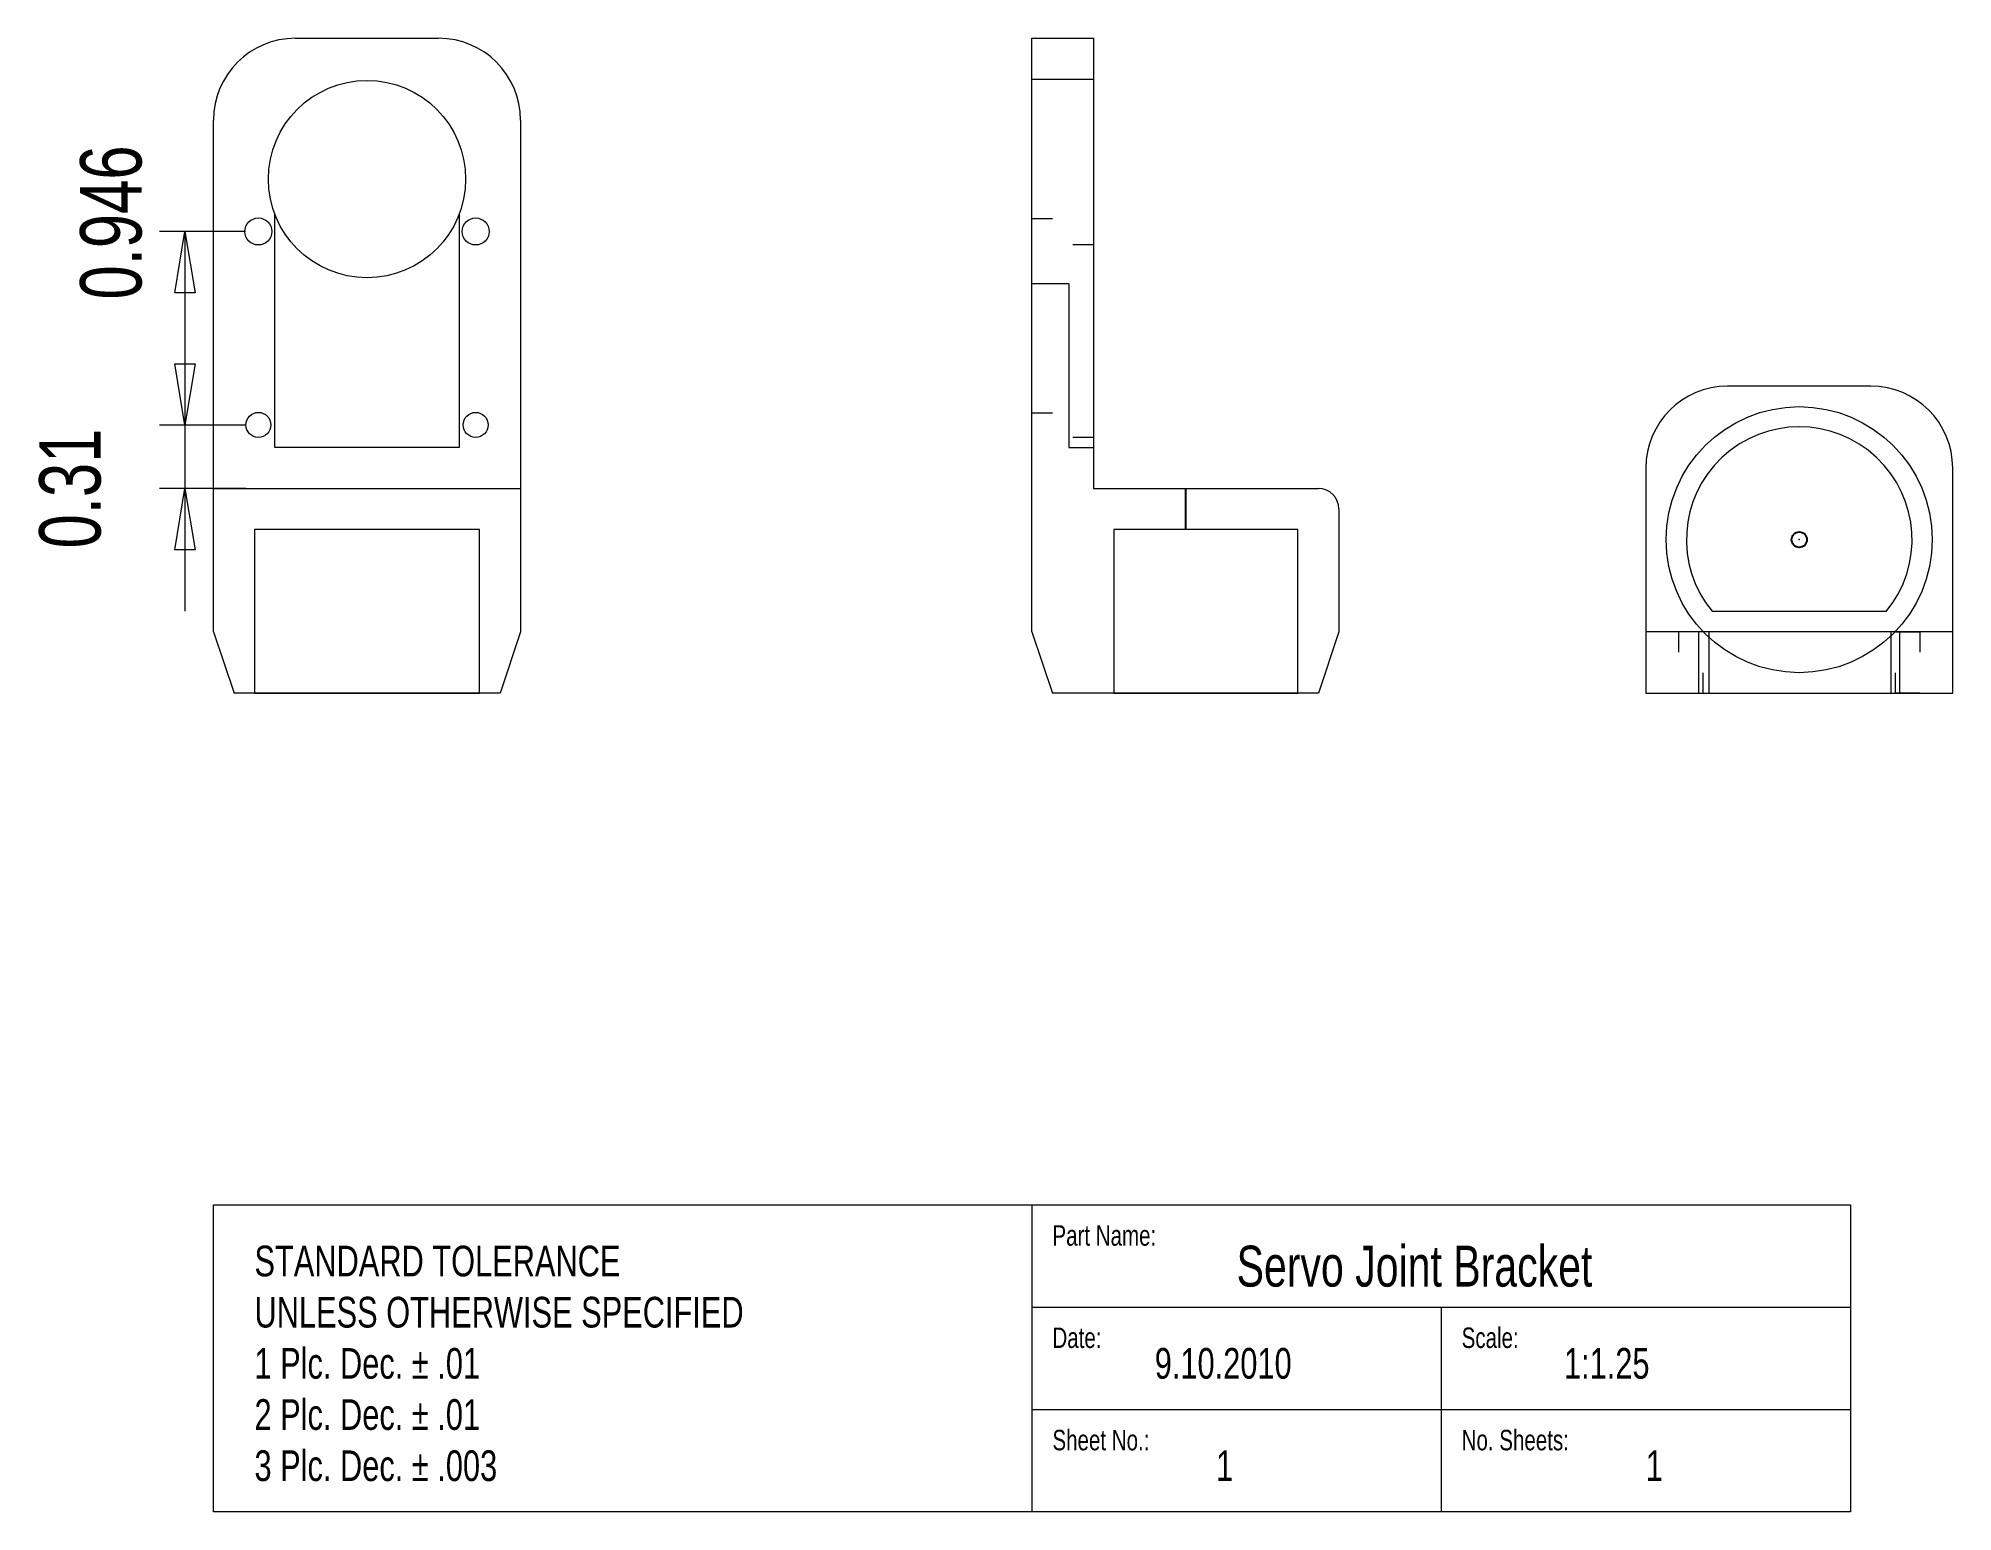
# Model space of a CAD drawing. Header units: inches. Extents: x -0.86 to 8.5, y -4 to 3.2.
import ezdxf

# ---------------------------------------------------------------- set-up
doc = ezdxf.new("R2010")
doc.units = ezdxf.units.IN
for name, pattern in [('DASHDOT2', [12.7, 6.35, -3.175, 0, -3.175]), ('DASHED', [19.05, 12.7, -6.35]), ('DASHED2', [9.525, 6.35, -3.175]), ('DOT2', [3.175, 0, -3.175])]:
    doc.linetypes.add(name, pattern=pattern)
doc.layers.get('0').update_dxf_attribs({"linetype": 'CONTINUOUS', "lineweight": 0})
doc.layers.add('Dimensions', color=7, linetype='CONTINUOUS', lineweight=18)
doc.layers.add('Servo_Brackets', color=7, linetype='CONTINUOUS', lineweight=18)
doc.styles.get("Standard").update_dxf_attribs({"font": 'txt', "width": 0.75})

# ---------------------------------------------------------------- blocks, each defined once
blk = doc.blocks.new('Servo_Bracket_Side')
at = {"layer": 'Servo_Brackets'}
for p, q in [((0, 0.3), (0, 3.2)), ((0, 3.2), (0.3, 3.2)), ((0.3, 3.2), (0.3, 1)), ((0, 2.19), (0, 2.32)), ((0.3, 2.32), (0.3, 2.19)), ((0, 1.25), (0, 1.37)), ((0.3, 1.37), (0.3, 1.25)), ((0.3, 1), (1.4, 1)), ((1.5, 0.9), (1.5, 0.3)), ((0, 0.3), (0.1, 0)), ((1.5, 0.3), (1.4, 0)), ((1.4, 0), (0.1, 0)), ((0.4, 0), (1.3, 0))]:
    blk.add_line(p, q, dxfattribs=at)
at = {"layer": 'Servo_Brackets', "linetype": 'DASHED2'}
blk.add_line((0, 3), (0.3, 3), dxfattribs=at)
at = {"layer": 'Servo_Brackets', "linetype": 'DOT2'}
for p, q in [((0, 2.32), (0.3, 2.32)), ((0.3, 2.19), (0, 2.19)), ((0, 1.37), (0.3, 1.37)), ((0.3, 1.25), (0, 1.25))]:
    blk.add_line(p, q, dxfattribs=at)
at = {"layer": 'Servo_Brackets', "linetype": 'DASHDOT2'}
for p, q in [((0.18, 2), (0, 2)), ((0.18, 2), (0.18, 1.2)), ((0.18, 1.2), (0.3, 1.2))]:
    blk.add_line(p, q, dxfattribs=at)
at = {"layer": 'Servo_Brackets', "linetype": 'DASHED'}
for p, q in [((1.3, 0.8), (0.4, 0.8)), ((0.4, 0.8), (0.4, 0)), ((1.3, 0), (1.3, 0.8))]:
    blk.add_line(p, q, dxfattribs=at)
at = {"layer": 'Servo_Brackets'}
for centre, radius, end in [((1.4, 0.9), 0.1, 90), ((0, 0), 0, 0)]:
    blk.add_arc(centre, radius, 0, end, dxfattribs=at)
blk = doc.blocks.new('Servo_Bracket_Front')
at = {"layer": 'Servo_Brackets'}
for p, q in [((0.4, 3.2), (1.1, 3.2)), ((0, 0.3), (0, 2.8)), ((1.5, 2.8), (1.5, 0.3)), ((0, 0.3), (0.1, 0)), ((1.5, 0.3), (1.4, 0)), ((1.4, 0), (0.1, 0)), ((0.2, 0), (1.3, 0))]:
    blk.add_line(p, q, dxfattribs=at)
at = {"layer": 'Servo_Brackets', "linetype": 'DASHDOT2'}
for p, q in [((0.3, 1.2), (0.3, 2.34)), ((1.2, 2.34), (1.2, 1.2)), ((1.2, 1.2), (0.3, 1.2))]:
    blk.add_line(p, q, dxfattribs=at)
at = {"layer": 'Servo_Brackets', "linetype": 'DASHED'}
for p, q in [((0, 1), (1.5, 1)), ((1.3, 0.8), (0.2, 0.8)), ((0.2, 0.8), (0.2, 0)), ((1.3, 0), (1.3, 0.8))]:
    blk.add_line(p, q, dxfattribs=at)
at = {"layer": 'Servo_Brackets'}
for centre, radius in [((0.75, 2.512), 0.482), ((0.219, 2.256), 0.066), ((1.281, 2.256), 0.066), ((0.219, 1.311), 0.061), ((1.281, 1.311), 0.061)]:
    blk.add_circle(centre, radius, dxfattribs=at)
for centre, start, end in [((0.4, 2.8), 90, 180), ((1.1, 2.8), 0, 90)]:
    blk.add_arc(centre, 0.4, start, end, dxfattribs=at)
blk = doc.blocks.new('Servo_Bracket_Top')
at = {"layer": 'Servo_Brackets'}
for p, q in [((1.1, 1.5), (0.4, 1.5)), ((0, 1.1), (0, 0)), ((1.5, 0), (1.5, 1.1)), ((1.5, 0.3), (0, 0.3)), ((0, 0.3), (0, 0)), ((0.28, 0.3), (0.16, 0.3)), ((1.22, 0.3), (1.34, 0.3)), ((1.5, 0), (1.5, 0.3)), ((0, 0), (1.5, 0)), ((0, 0), (1.5, 0)), ((0.16, 0), (0.28, 0)), ((1.34, 0), (1.22, 0))]:
    blk.add_line(p, q, dxfattribs=at)
at = {"layer": 'Servo_Brackets', "linetype": 'DASHED'}
blk.add_line((0.3239, 0.4), (1.1743, 0.4), dxfattribs=at)
at = {"layer": 'Servo_Brackets', "linetype": 'DOT2'}
for p, q in [((0.16, 0.3), (0.16, 0)), ((0.28, 0), (0.28, 0.3)), ((1.22, 0), (1.22, 0.3)), ((1.34, 0.3), (1.34, 0))]:
    blk.add_line(p, q, dxfattribs=at)
at = {"layer": 'Servo_Brackets', "linetype": 'DASHED2'}
for p, q in [((0.26, 0), (0.26, 0.3)), ((1.24, 0.3), (1.24, 0))]:
    blk.add_line(p, q, dxfattribs=at)
at = {"layer": 'Servo_Brackets', "linetype": 'DASHDOT2'}
for p, q in [((0.31, 0), (0.31, 0.3)), ((1.2, 0), (1.2, 0.3))]:
    blk.add_line(p, q, dxfattribs=at)
at = {"layer": 'Servo_Brackets', "linetype": 'DASHED'}
blk.add_circle((0.75, 0.75), 0.65, dxfattribs=at)
at = {"layer": 'Servo_Brackets'}
for centre, start, end in [((0.4, 1.1), 90, 180), ((1.1, 1.1), 0, 90)]:
    blk.add_arc(centre, 0.4, start, end, dxfattribs=at)
at = {"layer": 'Servo_Brackets', "linetype": 'DASHED'}
blk.add_arc((0.75, 0.75), 0.5514, 320.48076, 219.3993, dxfattribs=at)
at = {"layer": 'Servo_Brackets'}
blk.add_point((0.75, 0.75), dxfattribs=at)

msp = doc.modelspace()

# ---------------------------------------------------------------- linework, layer by layer
at = {"lineweight": 18}
for p, q in [((0, -4), (0, -2.5)), ((0, -2.5), (4, -2.5)), ((4, -2.5), (4, -4)), ((4, -2.5), (8, -2.5)), ((8, -2.5), (8, -4)), ((4, -3), (8, -3)), ((6, -3), (6, -4)), ((4, -3.5), (8, -3.5)), ((4, -4), (0, -4)), ((8, -4), (4, -4))]:
    msp.add_line(p, q, dxfattribs=at)
at = {"layer": 'Dimensions'}
for p, q in [((0.1565, 2.256), (-0.265, 2.256)), ((-0.19, 1.956), (-0.14, 2.256)), ((-0.14, 2.256), (-0.14, 1.31)), ((-0.14, 2.256), (-0.09, 1.956)), ((-0.09, 1.956), (-0.19, 1.956)), ((-0.14, 1.91), (-0.14, 0.4)), ((-0.14, 1.31), (-0.19, 1.61)), ((-0.19, 1.61), (-0.09, 1.61)), ((-0.14, 1.31), (-0.19, 1.61)), ((-0.19, 1.61), (-0.09, 1.61)), ((-0.09, 1.61), (-0.14, 1.31)), ((-0.09, 1.61), (-0.14, 1.31)), ((0.1575, 1.31), (-0.265, 1.31)), ((0.1565, 1.31), (-0.265, 1.31)), ((0.1575, 1), (-0.265, 1)), ((-0.19, 0.7), (-0.14, 1)), ((-0.14, 1), (-0.09, 0.7)), ((-0.09, 0.7), (-0.19, 0.7))]:
    msp.add_line(p, q, dxfattribs=at)
at = {"layer": 'NULL'}
msp.add_line((4.75, 1), (4.75, 0.8), dxfattribs=at)
msp.add_circle((7.75, 0.75), 0.0375, dxfattribs=at)

# ---------------------------------------------------------------- block references
at = {"layer": 'Servo_Brackets'}
for name, p in [('Servo_Bracket_Side', (4, 0)), ('Servo_Bracket_Front', (0, 0)), ('Servo_Bracket_Top', (7, 0))]:
    msp.add_blockref(name, p, dxfattribs=at)

# ---------------------------------------------------------------- texts
at = {"lineweight": 18, "width": 100, "attachment_point": 1}
for s, insert, char_height in [('Part\\~Name:', (4.1, -2.6), 0.1), ('STANDARD\\~TOLERANCE\\PUNLESS\\~OTHERWISE\\~SPECIFIED\\P1\\~Plc.\\~Dec.\\~%%p\\~.01\\P2\\~Plc.\\~Dec.\\~%%p\\~.01\\P3\\~Plc.\\~Dec.\\~%%p\\~.003', (0.2, -2.7), 0.15), ('Date:', (4.1, -3.1), 0.1), ('Scale:', (6.1, -3.1), 0.1), ('9.10.2010', (4.6, -3.2), 0.15), ('1:1.25', (6.6, -3.2), 0.15), ('Sheet\\~No.:', (4.1, -3.6), 0.1), ('No.\\~Sheets:', (6.1, -3.6), 0.1), ('1', (4.9, -3.7), 0.15), ('1', (7, -3.7), 0.15)]:
    msp.add_mtext(s, dxfattribs=dict(at, insert=insert, char_height=char_height))
at = {"layer": 'Dimensions', "char_height": 0.3, "width": 30, "attachment_point": 5, "rotation": 90}
for s, insert in [('0.946', (-0.5, 2.3)), ('0.31', (-0.7, 1))]:
    msp.add_mtext(s, dxfattribs=dict(at, insert=insert))
at = {"layer": 'Dimensions', "insert": (5, -2.7), "char_height": 0.2, "width": 100, "attachment_point": 1}
msp.add_mtext('Servo\\~Joint\\~Bracket', dxfattribs=at)

doc.saveas('drawing.dxf')
